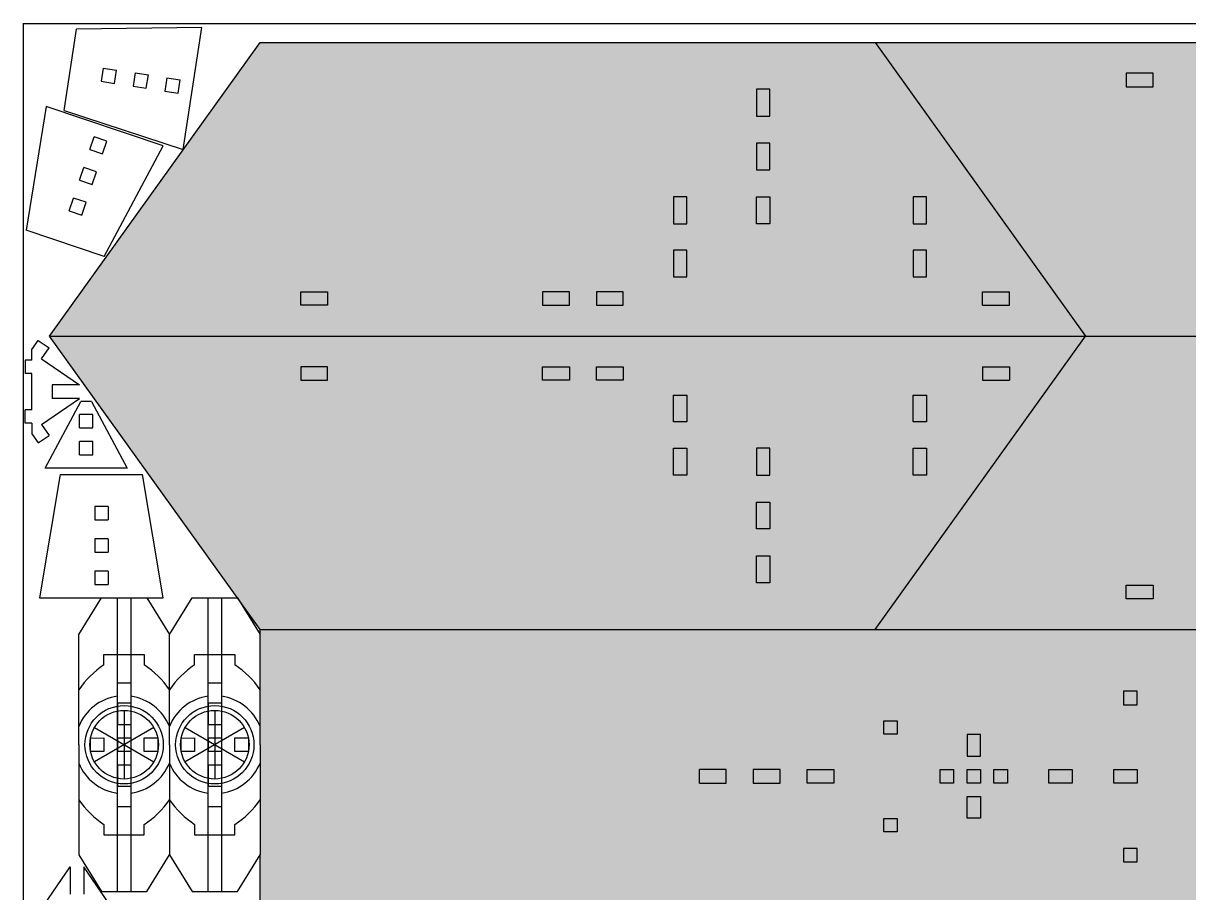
# Model space of a CAD drawing. Extents: x -2 to 647, y 1 to 401.
# Drawn here: x -1.9 to 273.1, y 195.9 to 401.1 of the extents above; entities that cross this region are included whole.
import ezdxf

# ---------------------------------------------------------------- set-up
doc = ezdxf.new("R2010")
doc.units = 0
doc.layers.get('0').update_dxf_attribs({"linetype": 'CONTINUOUS'})
doc.layers.add('PATTERN', color=4, linetype='CONTINUOUS')

msp = doc.modelspace()

# ---------------------------------------------------------------- hatches: boundary and pattern name
at = {"layer": 'PATTERN'}
h = msp.add_hatch(dxfattribs=at)
h.set_pattern_fill('ANGLE', color=256, scale=0.5, style=0)
h.set_pattern_definition([(0, (0, 0), (0, 3.4925), [2.54, -0.9525]), (90, (0, 0), (-3.4925, 2e-16), [2.54, -0.9525])])
edge = h.paths.add_edge_path()
edge.add_line((53.97, 188.68), (169.5, 188.68))
edge.add_line((53.97, 188.68), (53.97, 204.8))
edge.add_line((53.97, 230.79), (53.97, 204.8))
edge.add_line((53.97, 230.79), (53.97, 256.77))
edge.add_line((226.09, 188.68), (169.5, 188.68))
edge.add_line((459.93, 188.68), (226.09, 188.68))
edge.add_line((459.93, 188.68), (543.06, 188.68))
edge.add_line((543.06, 257.97), (543.06, 188.68))
edge.add_line((443.65, 257.97), (543.06, 257.97))
edge.add_line((393.95, 327.26), (443.65, 257.97))
edge.add_line((393.95, 327.26), (403.06, 339.96))
edge.add_line((403.06, 339.96), (443.65, 396.55))
edge.add_line((53.97, 396.55), (443.65, 396.55))
edge.add_line((4.27, 327.26), (53.97, 396.55))
edge.add_line((53.97, 257.97), (4.27, 327.26))

# ---------------------------------------------------------------- linework, layer by layer
for p, q in [((-1.92, 401.07), (-1.92, 1.07)), ((-1.91, 401.02), (598.09, 401.02)), ((7.72, 380.49), (10.65, 399.7)), ((35.83, 371.28), (40.22, 400.11)), ((4.27, 327.26), (53.97, 396.55)), ((53.97, 396.55), (443.65, 396.55)), ((163.92, 396.55), (181.47, 396.55)), ((199.11, 396.55), (248.81, 327.26)), ((264.75, 389.27), (258.4, 389.27)), ((258.4, 389.27), (258.4, 386.1)), ((264.75, 386.1), (264.75, 389.27)), ((174.29, 385.51), (171.12, 385.51)), ((171.12, 385.51), (171.12, 379.16)), ((174.29, 379.16), (174.29, 385.51)), ((258.4, 386.1), (264.75, 386.1)), ((31.1, 372.11), (3.47, 381.43)), ((171.12, 379.16), (174.29, 379.16)), ((174.29, 372.81), (171.12, 372.81)), ((171.12, 372.81), (171.12, 366.46)), ((174.29, 366.46), (174.29, 372.81)), ((171.12, 366.46), (174.29, 366.46)), ((154.68, 360.11), (151.5, 360.11)), ((151.5, 360.11), (151.5, 353.76)), ((154.68, 353.76), (154.68, 360.11)), ((171.12, 360.11), (174.29, 360.11)), ((171.12, 353.76), (171.12, 360.11)), ((174.29, 360.11), (174.29, 353.76)), ((211.24, 360.11), (208.06, 360.11)), ((208.06, 360.11), (208.06, 353.76)), ((211.24, 353.76), (211.24, 360.11)), ((17.17, 346.02), (-1.25, 352.24)), ((151.5, 353.76), (154.68, 353.76)), ((174.29, 353.76), (171.12, 353.76)), ((208.06, 353.76), (211.24, 353.76)), ((154.68, 347.54), (151.5, 347.54)), ((151.5, 347.54), (151.5, 341.19)), ((154.68, 341.19), (154.68, 347.54)), ((211.24, 347.54), (208.06, 347.54)), ((208.06, 347.54), (208.06, 341.19)), ((211.24, 341.19), (211.24, 347.54)), ((151.5, 341.19), (154.68, 341.19)), ((208.06, 341.19), (211.24, 341.19)), ((63.56, 337.71), (69.91, 337.71)), ((63.56, 334.54), (63.56, 337.71)), ((69.91, 337.71), (69.91, 334.54)), ((126.98, 337.71), (120.63, 337.71)), ((120.63, 337.71), (120.63, 334.54)), ((126.98, 334.54), (126.98, 337.71)), ((133.33, 337.71), (133.33, 334.54)), ((139.68, 337.71), (133.33, 337.71)), ((139.68, 334.54), (139.68, 337.71)), ((224.45, 334.54), (224.45, 337.71)), ((224.45, 337.71), (230.8, 337.71)), ((230.8, 334.54), (230.8, 337.71)), ((69.91, 334.54), (63.56, 334.54)), ((120.63, 334.54), (126.98, 334.54)), ((133.33, 334.54), (139.68, 334.54)), ((224.45, 334.54), (230.8, 334.54)), ((0.12, 324.09), (1.58, 326.23)), ((1.58, 326.23), (4.16, 324.47)), ((53.97, 257.97), (4.27, 327.26)), ((4.27, 327.26), (393.95, 327.26)), ((172.7, 327.26), (172.7, 327.26)), ((172.7, 327.26), (172.7, 327.26)), ((199.11, 257.97), (248.81, 327.26)), ((2.36, 321.85), (4.16, 324.47)), ((69.91, 319.99), (63.56, 319.99)), ((63.56, 319.99), (63.56, 316.81)), ((69.91, 316.81), (69.91, 319.99)), ((120.63, 316.81), (120.63, 319.99)), ((120.63, 319.99), (126.98, 319.99)), ((126.98, 319.99), (126.98, 316.81)), ((133.33, 316.81), (133.33, 319.99)), ((133.33, 319.99), (139.68, 319.99)), ((139.68, 319.99), (139.68, 316.81)), ((224.45, 319.99), (224.45, 316.81)), ((224.45, 319.99), (230.8, 319.99)), ((230.8, 319.99), (230.8, 316.81)), ((0.12, 309.87), (0.12, 318.38)), ((63.56, 316.81), (69.91, 316.81)), ((126.98, 316.81), (120.63, 316.81)), ((139.68, 316.81), (133.33, 316.81)), ((224.45, 316.81), (230.8, 316.81)), ((14.16, 311.83), (11.62, 311.83)), ((151.5, 313.33), (154.68, 313.33)), ((151.5, 306.98), (151.5, 313.33)), ((154.68, 313.33), (154.68, 306.98)), ((208.06, 313.33), (211.24, 313.33)), ((208.06, 306.98), (208.06, 313.33)), ((211.24, 313.33), (211.24, 306.98)), ((2.36, 306.4), (4.16, 303.78)), ((154.68, 306.98), (151.5, 306.98)), ((211.24, 306.98), (208.06, 306.98)), ((0.12, 304.15), (1.58, 302.01)), ((1.58, 302.01), (4.16, 303.78)), ((151.5, 300.76), (154.68, 300.76)), ((151.5, 294.41), (151.5, 300.76)), ((154.68, 300.76), (154.68, 294.41)), ((174.29, 300.76), (171.12, 300.76)), ((171.12, 300.76), (171.12, 294.41)), ((174.29, 294.41), (174.29, 300.76)), ((208.06, 300.76), (211.24, 300.76)), ((208.06, 294.41), (208.06, 300.76)), ((211.24, 300.76), (211.24, 294.41)), ((22.55, 296.03), (3.24, 296.03)), ((6.79, 294.61), (26.23, 294.61)), ((154.68, 294.41), (151.5, 294.41)), ((171.12, 294.41), (174.29, 294.41)), ((211.24, 294.41), (208.06, 294.41)), ((171.12, 288.06), (174.29, 288.06)), ((171.12, 281.71), (171.12, 288.06)), ((174.29, 288.06), (174.29, 281.71)), ((174.29, 281.71), (171.12, 281.71)), ((171.12, 275.36), (174.29, 275.36)), ((171.12, 269.01), (171.12, 275.36)), ((174.29, 275.36), (174.29, 269.01)), ((174.29, 269.01), (171.12, 269.01)), ((258.4, 268.42), (264.75, 268.42)), ((258.4, 265.25), (258.4, 268.42)), ((264.75, 268.42), (264.75, 265.25)), ((1.93, 265.43), (31.09, 265.43)), ((11.16, 256.77), (16.51, 265.43)), ((27.22, 265.43), (32.57, 256.77)), ((32.57, 256.77), (37.92, 265.43)), ((37.92, 265.43), (48.62, 265.43)), ((48.62, 265.43), (53.97, 256.77)), ((264.75, 265.25), (258.4, 265.25)), ((11.16, 230.79), (11.16, 256.77)), ((32.57, 230.79), (32.57, 256.77)), ((53.97, 256.77), (53.97, 257.97)), ((53.97, 257.97), (443.65, 257.97)), ((53.97, 230.79), (53.97, 256.77)), ((257.76, 243.42), (257.76, 240.24)), ((260.94, 243.42), (257.76, 243.42)), ((260.94, 240.24), (260.94, 243.42)), ((23.45, 240.63), (20.28, 240.63)), ((20.28, 240.63), (20.28, 235.55)), ((23.45, 240.63), (23.45, 235.55)), ((44.86, 240.63), (41.68, 240.63)), ((41.68, 240.63), (41.68, 235.55)), ((44.86, 240.63), (44.86, 235.55)), ((257.76, 240.24), (260.94, 240.24)), ((20.28, 235.55), (23.45, 235.55)), ((41.68, 235.55), (44.86, 235.55)), ((201.2, 236.45), (204.34, 236.45)), ((201.2, 233.28), (201.2, 236.45)), ((204.34, 236.45), (204.34, 233.28)), ((13.93, 232.37), (17.1, 232.38)), ((13.93, 229.2), (13.93, 232.38)), ((17.1, 232.38), (17.11, 229.2)), ((20.28, 232.38), (23.45, 232.38)), ((20.28, 232.38), (20.28, 229.2)), ((23.45, 232.38), (23.45, 229.2)), ((26.63, 232.38), (29.8, 232.38)), ((26.63, 229.2), (26.63, 232.38)), ((29.8, 232.38), (29.8, 229.2)), ((35.33, 229.2), (35.33, 232.38)), ((35.34, 232.37), (38.51, 232.38)), ((38.51, 232.38), (38.51, 229.2)), ((41.68, 232.38), (44.86, 232.38)), ((41.68, 232.38), (41.68, 229.2)), ((44.86, 232.38), (44.86, 229.2)), ((48.03, 232.38), (51.21, 232.38)), ((48.03, 229.2), (48.03, 232.38)), ((51.21, 232.38), (51.21, 229.2)), ((204.34, 233.28), (201.2, 233.28)), ((220.82, 233.17), (220.82, 228.09)), ((223.99, 233.17), (220.82, 233.17)), ((223.99, 228.09), (223.99, 233.17)), ((11.16, 230.79), (11.16, 204.8)), ((17.11, 229.2), (13.93, 229.2)), ((23.45, 229.2), (20.28, 229.2)), ((29.8, 229.2), (26.63, 229.2)), ((32.57, 230.79), (32.57, 204.8)), ((38.51, 229.2), (35.33, 229.2)), ((44.86, 229.2), (41.68, 229.2)), ((51.21, 229.2), (48.03, 229.2)), ((53.97, 230.79), (53.97, 204.8)), ((20.28, 226.03), (23.45, 226.03)), ((20.28, 226.03), (20.28, 220.95)), ((23.45, 226.03), (23.45, 220.95)), ((41.68, 226.03), (44.86, 226.03)), ((41.68, 226.03), (41.68, 220.95)), ((44.86, 226.03), (44.86, 220.95)), ((220.82, 228.09), (223.99, 228.09)), ((164, 224.92), (157.65, 224.92)), ((157.65, 221.74), (157.65, 224.92)), ((164, 221.74), (164, 224.92)), ((170.35, 224.92), (170.35, 221.74)), ((176.7, 224.92), (170.35, 224.92)), ((176.7, 221.74), (176.7, 224.92)), ((183.05, 224.92), (189.4, 224.92)), ((183.05, 221.74), (183.05, 224.92)), ((189.4, 224.92), (189.4, 221.74)), ((214.47, 221.74), (214.47, 224.92)), ((214.47, 224.91), (217.64, 224.91)), ((217.64, 224.91), (217.65, 221.74)), ((220.82, 221.74), (220.82, 224.92)), ((220.82, 224.92), (223.99, 224.92)), ((223.99, 224.92), (223.99, 221.74)), ((227.17, 224.92), (230.34, 224.92)), ((227.17, 221.74), (227.17, 224.92)), ((230.34, 224.92), (230.34, 221.74)), ((240.13, 224.92), (245.63, 224.92)), ((240.13, 221.74), (240.13, 224.92)), ((245.63, 224.92), (245.63, 221.74)), ((255.44, 221.74), (255.44, 224.92)), ((255.44, 224.92), (260.94, 224.92)), ((260.94, 224.92), (260.94, 221.74)), ((23.45, 220.95), (20.28, 220.95)), ((44.86, 220.95), (41.68, 220.95)), ((157.65, 221.74), (164, 221.74)), ((170.35, 221.74), (176.7, 221.74)), ((189.4, 221.74), (183.05, 221.74)), ((217.65, 221.74), (214.47, 221.74)), ((223.99, 221.74), (220.82, 221.74)), ((230.34, 221.74), (227.17, 221.74)), ((245.63, 221.74), (240.13, 221.74)), ((260.94, 221.74), (255.44, 221.74)), ((220.82, 218.57), (223.99, 218.57)), ((220.82, 213.49), (220.82, 218.57)), ((223.99, 218.57), (223.99, 213.49)), ((201.2, 213.37), (204.34, 213.37)), ((201.2, 210.2), (201.2, 213.37)), ((204.34, 213.37), (204.34, 210.2)), ((223.99, 213.49), (220.82, 213.49)), ((204.34, 210.2), (201.2, 210.2)), ((257.76, 206.3), (257.76, 203.13)), ((260.94, 206.3), (257.76, 206.3)), ((260.93, 203.13), (260.94, 206.3)), ((11.16, 204.8), (16.51, 196.14)), ((27.22, 196.14), (32.57, 204.8)), ((32.57, 204.8), (37.92, 196.14)), ((48.62, 196.14), (53.97, 204.8)), ((53.97, 188.68), (53.97, 204.8)), ((257.76, 203.13), (260.93, 203.13)), ((16.51, 196.14), (27.22, 196.14)), ((37.92, 196.14), (48.62, 196.14))]:
    msp.add_line(p, q)
at = {"color": 7}
for p, q in [((2.36, 321.85), (11.33, 315.71)), ((11.33, 315.71), (4.88, 315.71)), ((2.36, 306.4), (11.33, 312.53)), ((11.33, 312.53), (4.88, 312.53)), ((3.02, 193.03), (9.15, 202)), ((9.15, 202), (9.15, 195.55)), ((18.47, 193.03), (12.33, 202)), ((12.33, 202), (12.33, 195.55))]:
    msp.add_line(p, q, dxfattribs=at)
for points in [[(40.22, 400.11), (10.65, 399.7)], [(16.92, 390.52), (16.44, 387.38)], [(16.92, 390.52), (20.06, 390.04)], [(19.58, 386.9), (20.06, 390.04)], [(24.45, 389.37), (23.97, 386.23)], [(24.45, 389.37), (27.59, 388.89)], [(27.11, 385.75), (27.59, 388.89)], [(31.99, 388.22), (31.51, 385.08)], [(31.99, 388.22), (35.12, 387.74)], [(16.44, 387.38), (19.58, 386.9)], [(23.97, 386.23), (27.11, 385.75)], [(31.51, 385.08), (34.65, 384.61)], [(34.65, 384.61), (35.12, 387.74)], [(3.47, 381.43), (-1.25, 352.24)], [(7.72, 380.49), (35.83, 371.28)], [(13.75, 371.26), (14.77, 374.27)], [(17.77, 373.26), (14.77, 374.27)], [(16.76, 370.25), (17.77, 373.26)], [(17.17, 346.02), (31.1, 372.11)], [(13.75, 371.26), (16.76, 370.25)], [(11.31, 364.04), (12.33, 367.05)], [(15.34, 366.04), (12.33, 367.05)], [(14.32, 363.03), (15.34, 366.04)], [(11.31, 364.04), (14.32, 363.03)], [(8.88, 356.82), (9.89, 359.83)], [(12.9, 358.82), (9.89, 359.83)], [(11.89, 355.81), (12.9, 358.82)], [(8.88, 356.82), (11.89, 355.81)], [(0.12, 321.55), (0.12, 324.09)], [(0.12, 321.55), (-1.47, 321.55)], [(-1.47, 321.55), (-1.47, 318.38)], [(0.12, 318.38), (-1.47, 318.38)], [(4.88, 315.71), (4.88, 312.53)], [(3.24, 296.03), (11.62, 311.83)], [(14.16, 311.83), (22.55, 296.03)], [(0.12, 309.87), (-1.47, 309.87)], [(-1.47, 306.69), (-1.47, 309.87)], [(11.31, 305.55), (11.31, 308.73)], [(14.48, 308.73), (11.31, 308.73)], [(14.48, 305.55), (14.48, 308.73)], [(0.12, 306.69), (-1.47, 306.69)], [(0.12, 306.69), (0.12, 304.15)], [(11.31, 305.55), (14.48, 305.55)], [(11.31, 299.2), (11.31, 302.38)], [(14.48, 302.38), (11.31, 302.38)], [(14.48, 299.2), (14.48, 302.38)], [(11.31, 299.2), (14.48, 299.2)], [(6.79, 294.61), (1.93, 265.43)], [(31.09, 265.43), (26.23, 294.61)], [(14.93, 287.02), (14.93, 283.85)], [(18.1, 287.02), (14.93, 287.02)], [(18.1, 287.02), (18.1, 283.85)], [(14.93, 283.85), (18.1, 283.85)], [(14.93, 279.4), (14.93, 276.23)], [(18.1, 279.4), (14.93, 279.4)], [(18.1, 279.4), (18.1, 276.23)], [(14.93, 276.23), (18.1, 276.23)], [(14.93, 271.78), (14.93, 268.61)], [(18.1, 271.78), (14.93, 271.78)], [(18.1, 271.78), (18.1, 268.61)], [(14.93, 268.61), (18.1, 268.61)]]:
    msp.add_lwpolyline(points, dxfattribs=at)
at = {"layer": 'PATTERN'}
for p, q in [((20.28, 196.14), (20.28, 265.43)), ((23.45, 265.43), (23.45, 196.14)), ((41.68, 196.14), (41.68, 265.43)), ((44.86, 265.43), (44.86, 196.14)), ((17.1, 252.08), (26.63, 252.08)), ((17.1, 249.63), (17.1, 252.08)), ((26.63, 252.08), (26.63, 249.63)), ((38.51, 252.08), (48.03, 252.08)), ((38.51, 249.63), (38.51, 252.08)), ((48.03, 252.08), (48.03, 249.63)), ((20.28, 245.4), (23.45, 245.4)), ((41.68, 245.4), (44.86, 245.4)), ((21.87, 238.88), (21.87, 222.7)), ((43.27, 238.88), (43.27, 222.7)), ((14.86, 234.83), (28.87, 226.74)), ((28.87, 234.83), (14.86, 226.74)), ((36.26, 234.83), (50.28, 226.74)), ((50.28, 234.83), (36.26, 226.74)), ((20.28, 216.18), (23.45, 216.18)), ((41.68, 216.18), (44.86, 216.18)), ((17.11, 211.94), (17.11, 209.5)), ((26.63, 209.5), (26.63, 211.95)), ((38.51, 211.94), (38.52, 209.5)), ((48.03, 209.5), (48.03, 211.95)), ((17.11, 209.5), (26.63, 209.5)), ((38.52, 209.5), (48.03, 209.5))]:
    msp.add_line(p, q, dxfattribs=at)
for centre, radius in [((21.87, 230.79), 9.24), ((43.27, 230.79), 9.24), ((21.87, 230.79), 8.09), ((43.27, 230.79), 8.09)]:
    msp.add_circle(centre, radius, dxfattribs=at)
for centre, radius, start, end in [((29.8, 230.79), 22.72, 123.9882, 145.1252), ((13.93, 230.79), 22.72, 34.8748, 56.017), ((51.21, 230.79), 22.72, 123.9882, 145.1252), ((35.33, 230.79), 22.72, 34.8748, 56.017), ((21.87, 230.79), 11.55, 97.8806, 157.9593), ((21.87, 230.79), 11.55, 22.0407, 82.0979), ((43.27, 230.79), 11.55, 97.8806, 157.9593), ((43.27, 230.79), 11.55, 22.0407, 82.0979), ((21.87, 230.79), 11.55, 202.0407, 262.0979), ((21.87, 230.79), 11.55, 277.9021, 337.9593), ((43.27, 230.79), 11.55, 202.0407, 262.0979), ((43.27, 230.79), 11.55, 277.9021, 337.9593), ((29.8, 230.79), 22.72, 214.8748, 236.0334), ((13.93, 230.79), 22.72, 303.983, 325.1252), ((51.21, 230.79), 22.72, 214.8748, 236.0334), ((35.33, 230.79), 22.72, 303.983, 325.1252)]:
    msp.add_arc(centre, radius, start, end, dxfattribs=at)

doc.saveas('drawing.dxf')
